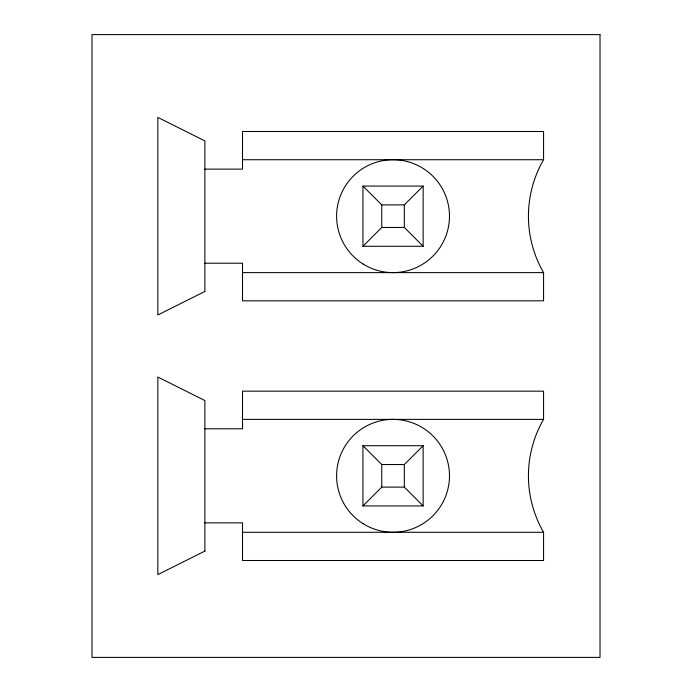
<?xml version="1.0" encoding="UTF-8"?>
<svg xmlns="http://www.w3.org/2000/svg" width="692" height="692" viewBox="0 0 692 692"><rect width="100%" height="100%" fill="white"/><g stroke="black" fill="none" stroke-linecap="round" stroke-linejoin="round"><path stroke-width="1.04" d="M362.937 246.274L381.75 227.46L381.75 204.884L362.937 186.07L423.141 186.07L423.141 246.274L362.937 246.274L362.937 186.07M423.141 246.274L404.327 227.46L404.327 204.884L423.141 186.07M362.937 505.93L381.75 487.116L404.327 487.116L423.141 505.93L423.141 445.726L362.937 445.726L362.937 505.93L423.141 505.93M362.937 445.726L381.75 464.54L404.327 464.54L423.141 445.726M242.511 159.722L543.566 159.722A112.891 112.891 0 0 0 543.566 272.622L543.566 300.838L242.511 300.838L242.511 263.211L204.884 263.211M204.884 169.133L242.511 169.133L242.511 131.497L543.566 131.497L543.566 159.722M381.75 204.884L404.327 204.884M381.75 227.46L404.327 227.46M242.511 272.622L543.566 272.622M242.511 419.378L543.566 419.378L543.566 391.162L242.511 391.162L242.511 428.789L204.884 428.789M204.884 522.867L242.511 522.867L242.511 560.503L543.566 560.503L543.566 532.278A112.891 112.891 0 0 1 543.566 419.378M242.511 532.278L543.566 532.278M404.327 464.54L404.327 487.116M381.75 464.54L381.75 487.116M204.884 291.436L157.845 314.955L157.845 117.389L204.884 140.909L204.884 291.436M204.884 551.091L157.845 574.611L157.845 377.045L204.884 400.564L204.884 551.091M600.016 34.6L91.984 34.6L91.984 657.4L600.016 657.4L600.016 34.6M363.049 523.654A56.45 56.45 0 0 0 449.445 477.887A56.45 56.45 0 0 0 366.622 425.943A56.45 56.45 0 0 0 363.049 523.654M363.049 263.989A56.45 56.45 0 0 0 449.445 218.231A56.45 56.45 0 0 0 366.622 166.288A56.45 56.45 0 0 0 363.049 263.989"/></g></svg>
